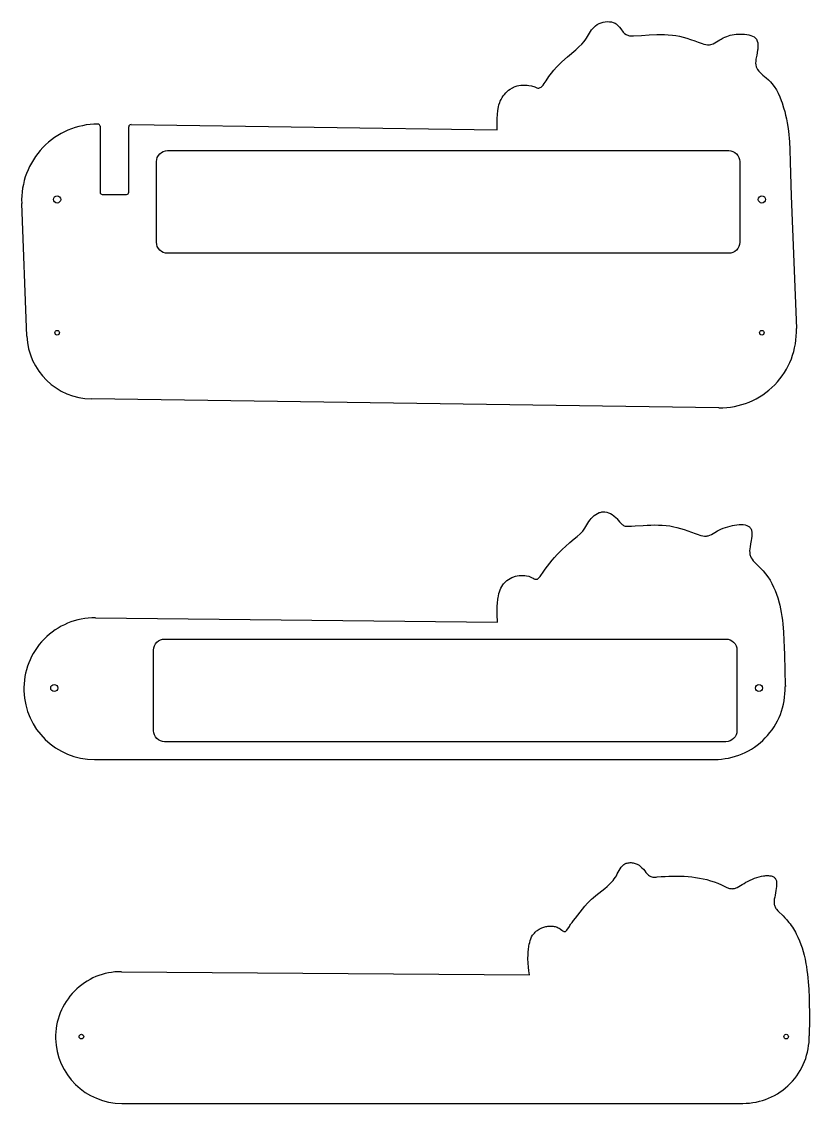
# Model space of a CAD drawing. Header units: millimetres. Extents: x -176 to 732, y -1695 to -19.
# Drawn here: x 375.2 to 732.1, y -1695.1 to -1205.2 of the extents above; entities that cross this region are included whole.
import ezdxf

# ---------------------------------------------------------------- set-up
doc = ezdxf.new("R2010")
doc.units = ezdxf.units.MM
doc.header["$LTSCALE"] = 50
doc.header["$MEASUREMENT"] = 0

msp = doc.modelspace()

# ---------------------------------------------------------------- linework, layer by layer
at = {"linetype": 'Continuous'}
for p, q in [((410.74, -1252.57), (410.74, -1282.42)), ((423.74, -1282.42), (423.74, -1252.8))]:
    msp.add_line(p, q, dxfattribs=at)
for p, q in [((424.76, -1251.8), (590.6, -1254.13)), ((411.74, -1283.42), (422.74, -1283.42)), ((377.6, -1347.57), (375.24, -1287.53)), ((723.8, -1284.06), (726.16, -1344.09)), ((691.11, -1380.05), (406.81, -1376.03)), ((408.67, -1475.2), (590.84, -1477.18)), ((721.22, -1505.79), (721.24, -1506.36)), ((408.21, -1539.33), (689.1, -1539.33)), ((420.44, -1635.46), (605.3, -1636.81)), ((731.98, -1664.11), (731.99, -1664.47)), ((420.58, -1695.1), (701.99, -1695.1))]:
    msp.add_line(p, q)
for points in [[(590.6, -1254.13), (590.68, -1248.98), (590.76, -1247.14), (590.93, -1245.39), (591.23, -1243.67), (591.44, -1242.82), (591.78, -1241.79), (592.04, -1241.16), (592.43, -1240.35), (592.87, -1239.56), (593.36, -1238.81), (593.91, -1238.09), (594.5, -1237.41), (595.13, -1236.77), (595.8, -1236.2), (596.51, -1235.67), (597.52, -1235.08), (598.03, -1234.83), (598.83, -1234.52), (599.66, -1234.27), (600.51, -1234.1), (601.38, -1233.99), (602.27, -1233.95), (603.17, -1233.98), (604.16, -1233.99), (604.99, -1234.09), (606.23, -1234.29), (607.71, -1234.75), (608.54, -1235.1), (609.04, -1235.23), (609.44, -1235.23), (609.85, -1235.16), (610.17, -1235.04), (610.5, -1234.84), (610.82, -1234.59), (611.41, -1233.96), (611.95, -1233.19), (612.76, -1231.91), (614.07, -1229.95), (615.18, -1228.48), (616.33, -1227.1), (617.5, -1225.8), (618.71, -1224.57), (619.94, -1223.39), (622.46, -1221.13), (626.28, -1217.85), (627.67, -1216.62), (628.93, -1215.4), (630.09, -1214.09), (630.81, -1213.13), (631.11, -1212.68), (632.01, -1211.17), (632.9, -1209.67), (633.39, -1208.94), (633.93, -1208.25), (634.83, -1207.35), (635.23, -1207.03), (636, -1206.51), (636.84, -1206.07), (637.73, -1205.7), (638.65, -1205.43), (639.6, -1205.24), (640.54, -1205.15), (641.48, -1205.17), (642.39, -1205.29), (643.25, -1205.54), (644.06, -1205.9), (644.5, -1206.18), (645.45, -1207.01), (646.05, -1207.7), (646.62, -1208.42), (647.75, -1209.85), (648.35, -1210.47), (649.01, -1210.98), (649.36, -1211.18), (649.76, -1211.34), (650.14, -1211.44), (650.56, -1211.51), (651.44, -1211.56), (652.34, -1211.55), (655.96, -1211.38), (659.51, -1211.18), (662.99, -1211.04), (664.71, -1211.01), (666.42, -1211.04), (668.12, -1211.12), (670.02, -1211.29), (671.5, -1211.49), (673.18, -1211.79), (674.86, -1212.17), (676.55, -1212.63), (678.25, -1213.17), (680.23, -1213.89), (681.7, -1214.47), (683.43, -1215.09), (684.29, -1215.34), (685.14, -1215.52), (685.98, -1215.61), (686.81, -1215.59), (687.36, -1215.5), (688.41, -1215.17), (689.19, -1214.8), (689.96, -1214.36), (691.49, -1213.4), (692.06, -1213.06), (693.03, -1212.53), (693.81, -1212.17), (694.6, -1211.85), (695.41, -1211.58), (696.24, -1211.35), (697.09, -1211.16), (697.97, -1211.01), (698.87, -1210.89), (700.13, -1210.8), (700.77, -1210.78), (701.76, -1210.78), (702.75, -1210.83), (703.72, -1210.94), (704.66, -1211.12), (705.55, -1211.36), (706.36, -1211.69), (707.08, -1212.11), (707.68, -1212.63), (707.93, -1212.93), (708.08, -1213.14), (708.48, -1213.98), (708.68, -1214.8), (708.77, -1215.69), (708.77, -1216.62), (708.7, -1217.58), (708.63, -1218.1), (708.2, -1220.41), (707.86, -1222.22), (707.75, -1223.08), (707.71, -1223.92), (707.75, -1224.72), (707.95, -1225.61), (708.2, -1226.2), (708.6, -1226.88), (709.11, -1227.53), (709.7, -1228.16), (710.35, -1228.77), (711.05, -1229.37), (712.49, -1230.58), (713.58, -1231.54), (714.52, -1232.49), (715.11, -1233.17), (716.19, -1234.58), (717.13, -1236.06), (717.95, -1237.6), (718.68, -1239.19), (719.32, -1240.81), (719.71, -1241.93), (720.41, -1244.13), (720.88, -1245.81), (721.3, -1247.51), (721.67, -1249.22), (722, -1250.94), (722.28, -1252.67), (722.57, -1254.76), (723.03, -1259.62), (723.22, -1263.11), (723.41, -1268.75), (723.8, -1284.06)], [(590.84, -1477.18), (590.64, -1473.71), (590.59, -1471.97), (590.63, -1469.85), (590.72, -1468.51), (590.92, -1466.79), (591.07, -1465.93), (591.19, -1465.34), (591.45, -1464.21), (591.7, -1463.36), (592, -1462.53), (592.34, -1461.73), (592.75, -1460.96), (593.21, -1460.23), (593.54, -1459.79), (594.35, -1458.92), (595.01, -1458.34), (595.73, -1457.83), (596.48, -1457.37), (597.26, -1456.97), (597.78, -1456.74), (598.89, -1456.36), (599.72, -1456.15), (600.57, -1456.02), (601.43, -1455.97), (602.31, -1456), (603.1, -1456.01), (603.95, -1456.17), (604.92, -1456.37), (606.17, -1456.85), (606.88, -1457.27), (607.32, -1457.5), (607.75, -1457.68), (608.16, -1457.73), (608.54, -1457.71), (608.9, -1457.6), (609.11, -1457.5), (609.54, -1457.12), (610.07, -1456.44), (610.36, -1456.03), (611.41, -1454.56), (612.44, -1453.14), (613.45, -1451.76), (614.48, -1450.41), (615.61, -1449), (616.64, -1447.79), (617.8, -1446.52), (619, -1445.27), (620.24, -1444.05), (621.53, -1442.86), (623.62, -1441.04), (625.58, -1439.45), (626.93, -1438.32), (628.2, -1437.14), (628.8, -1436.52), (629.37, -1435.88), (630, -1435.06), (630.37, -1434.51), (631.26, -1433.04), (632.18, -1431.55), (632.69, -1430.83), (633.27, -1430.13), (633.9, -1429.47), (634.58, -1428.87), (635.31, -1428.34), (636.08, -1427.89), (636.88, -1427.55), (637.28, -1427.41), (637.7, -1427.31), (638.07, -1427.25), (638.55, -1427.21), (638.97, -1427.2), (639.4, -1427.23), (640.26, -1427.37), (641.11, -1427.63), (641.94, -1427.98), (642.74, -1428.43), (643.5, -1428.97), (644.51, -1429.87), (644.86, -1430.25), (645.46, -1430.96), (646.04, -1431.66), (646.63, -1432.32), (647.24, -1432.89), (647.57, -1433.13), (647.92, -1433.34), (648.19, -1433.46), (648.68, -1433.61), (649.09, -1433.69), (649.51, -1433.73), (650.4, -1433.74), (651.51, -1433.67), (653.15, -1433.56), (656.76, -1433.32), (658.53, -1433.23), (660.28, -1433.17), (662.02, -1433.14), (663.74, -1433.16), (665.44, -1433.23), (667.12, -1433.37), (668.79, -1433.58), (670.66, -1433.91), (672.08, -1434.24), (673.71, -1434.68), (675.34, -1435.19), (676.99, -1435.75), (678.65, -1436.34), (680.34, -1436.95), (681.22, -1437.26), (682.92, -1437.83), (683.78, -1438.04), (684.62, -1438.16), (685.03, -1438.17), (685.39, -1438.16), (685.83, -1438.1), (686.21, -1438.01), (686.98, -1437.74), (687.73, -1437.37), (688.5, -1436.94), (689.3, -1436.47), (690.4, -1435.84), (691.03, -1435.51), (691.98, -1435.06), (692.97, -1434.65), (694, -1434.26), (695.05, -1433.92), (696.11, -1433.62), (697.17, -1433.37), (698.22, -1433.17), (699.25, -1433.03), (700.25, -1432.95), (701.2, -1432.93), (702.1, -1432.99), (702.93, -1433.12), (703.68, -1433.34), (704.03, -1433.48), (704.35, -1433.64), (704.65, -1433.82), (704.92, -1434.03), (705.16, -1434.26), (705.38, -1434.51), (705.56, -1434.79), (705.7, -1435.06), (705.83, -1435.42), (705.92, -1435.77), (705.99, -1436.15), (706.02, -1436.54), (706.03, -1437.38), (705.96, -1438.27), (705.84, -1439.21), (705.68, -1440.16), (705.39, -1441.71), (705.18, -1443), (705.06, -1443.91), (705, -1444.79), (705.02, -1445.63), (705.12, -1446.45), (705.27, -1447.03), (705.34, -1447.22), (705.67, -1447.96), (706.11, -1448.66), (706.62, -1449.33), (707.21, -1449.99), (708.49, -1451.27), (709.93, -1452.66), (711.08, -1453.88), (712.23, -1455.26), (713.28, -1456.69), (714.24, -1458.17), (715.1, -1459.69), (715.88, -1461.25), (716.58, -1462.84), (717.21, -1464.45), (717.76, -1466.1), (718.42, -1468.41), (718.67, -1469.44), (719.04, -1471.13), (719.36, -1472.83), (719.63, -1474.55), (719.85, -1476.27), (720.04, -1478), (720.33, -1481.48), (720.56, -1485.46), (720.69, -1488.44), (720.81, -1491.92), (720.97, -1498.86), (721.07, -1505.79)], [(605.3, -1636.81), (605.05, -1635.1), (604.83, -1633.39), (604.67, -1631.67), (604.64, -1631.22), (604.59, -1629.96), (604.59, -1629.1), (604.61, -1628.25), (604.71, -1626.52), (604.82, -1625.42), (605.01, -1623.9), (605.17, -1623.03), (605.36, -1622.17), (605.6, -1621.33), (605.9, -1620.52), (606.26, -1619.73), (606.69, -1618.98), (606.94, -1618.62), (607.23, -1618.25), (607.49, -1617.94), (607.8, -1617.62), (608.13, -1617.31), (608.47, -1617.02), (608.83, -1616.74), (609.21, -1616.47), (609.61, -1616.23), (610.01, -1616), (610.86, -1615.59), (611.3, -1615.41), (611.75, -1615.26), (612.21, -1615.12), (612.67, -1615.01), (613.13, -1614.92), (613.6, -1614.85), (614.08, -1614.8), (614.55, -1614.78), (615.03, -1614.78), (615.5, -1614.81), (615.97, -1614.86), (616.44, -1614.94), (616.9, -1615.05), (617.36, -1615.18), (617.81, -1615.35), (618.25, -1615.54), (618.68, -1615.76), (619.1, -1616.02), (619.39, -1616.21), (619.91, -1616.6), (620.29, -1616.89), (620.66, -1617.13), (620.83, -1617.22), (621.01, -1617.28), (621.25, -1617.32), (621.34, -1617.31), (621.5, -1617.27), (621.66, -1617.2), (621.81, -1617.1), (621.96, -1616.98), (622.25, -1616.66), (622.52, -1616.27), (623.05, -1615.4), (623.34, -1614.92), (623.57, -1614.54), (623.82, -1614.16), (624.07, -1613.79), (624.57, -1613.12), (625.21, -1612.31), (626.08, -1611.18), (627.1, -1609.84), (628.16, -1608.48), (629.24, -1607.11), (630.37, -1605.77), (631.54, -1604.46), (632.14, -1603.82), (633.01, -1602.98), (633.4, -1602.61), (634.05, -1602.03), (635.37, -1600.92), (638.08, -1598.79), (639.42, -1597.72), (640.41, -1596.88), (641.36, -1596.03), (641.97, -1595.43), (642.56, -1594.81), (643.13, -1594.16), (643.66, -1593.47), (644.25, -1592.6), (644.62, -1591.97), (645.06, -1591.17), (645.92, -1589.56), (646.38, -1588.8), (646.87, -1588.1), (647.14, -1587.78), (647.42, -1587.47), (647.72, -1587.2), (648.04, -1586.94), (648.47, -1586.67), (648.75, -1586.53), (649.13, -1586.38), (649.54, -1586.25), (649.96, -1586.16), (650.39, -1586.1), (650.84, -1586.07), (651.29, -1586.08), (651.75, -1586.11), (652.21, -1586.17), (652.66, -1586.27), (653.11, -1586.39), (653.56, -1586.55), (653.99, -1586.73), (654.41, -1586.94), (654.93, -1587.26), (655.19, -1587.45), (655.56, -1587.75), (655.9, -1588.06), (656.24, -1588.4), (656.87, -1589.1), (657.47, -1589.81), (658.05, -1590.52), (658.64, -1591.17), (658.95, -1591.47), (659.26, -1591.75), (659.58, -1591.99), (659.91, -1592.21), (660.26, -1592.38), (660.63, -1592.52), (661.2, -1592.63), (661.42, -1592.65), (661.85, -1592.64), (662.6, -1592.59), (663.17, -1592.54), (664.94, -1592.4), (666.7, -1592.29), (668.45, -1592.2), (670.2, -1592.15), (671.95, -1592.14), (673.68, -1592.17), (675.41, -1592.24), (677.13, -1592.35), (678.85, -1592.52), (680.55, -1592.74), (682.25, -1593.03), (683.94, -1593.37), (685.62, -1593.77), (687.29, -1594.25), (688.96, -1594.8), (690.61, -1595.42), (692.25, -1596.12), (693.15, -1596.54), (694.69, -1597.28), (695.1, -1597.45), (695.49, -1597.6), (695.89, -1597.72), (696.33, -1597.81), (696.66, -1597.85), (697.04, -1597.87), (697.42, -1597.84), (697.8, -1597.79), (698.17, -1597.71), (698.55, -1597.6), (698.92, -1597.46), (699.3, -1597.3), (700.06, -1596.92), (700.84, -1596.48), (701.65, -1596), (702.48, -1595.49), (703.35, -1594.97), (704, -1594.62), (705.24, -1594), (706.24, -1593.55), (707.26, -1593.15), (708.29, -1592.8), (709.33, -1592.5), (710.34, -1592.25), (711.34, -1592.07), (711.82, -1592.01), (712.29, -1591.96), (712.75, -1591.94), (713.19, -1591.93), (713.62, -1591.95), (714.04, -1591.98), (714.43, -1592.04), (714.8, -1592.12), (715.15, -1592.23), (715.48, -1592.36), (715.79, -1592.52), (716.06, -1592.7), (716.31, -1592.91), (716.53, -1593.14), (716.74, -1593.44), (716.88, -1593.7), (717.01, -1594.02), (717.1, -1594.37), (717.17, -1594.74), (717.22, -1595.13), (717.24, -1595.54), (717.24, -1595.97), (717.19, -1596.86), (717.08, -1597.8), (716.92, -1598.76), (716.51, -1600.87), (716.35, -1601.64), (716.18, -1602.54), (716.07, -1603.42), (716.04, -1603.84), (716.04, -1604.25), (716.07, -1604.65), (716.13, -1605.05), (716.2, -1605.34), (716.35, -1605.8), (716.52, -1606.16), (716.72, -1606.52), (716.94, -1606.86), (717.19, -1607.2), (717.75, -1607.86), (718.37, -1608.51), (719.71, -1609.78), (720.16, -1610.22), (721.02, -1611.09), (721.64, -1611.76), (722.23, -1612.45), (722.79, -1613.14), (723.34, -1613.85), (723.86, -1614.57), (724.35, -1615.3), (724.83, -1616.04), (725.28, -1616.78), (725.72, -1617.54), (726.13, -1618.31), (726.89, -1619.87), (727.59, -1621.46), (728.21, -1623.08), (728.76, -1624.71), (729.26, -1626.37), (729.7, -1628.05), (730.09, -1629.74), (730.52, -1631.96), (730.72, -1633.14), (730.98, -1634.85), (731.21, -1636.56), (731.4, -1638.27), (731.56, -1639.99), (731.69, -1641.71), (731.79, -1643.43), (731.96, -1647.31), (732.03, -1650.32), (732.06, -1653.77), (732.06, -1657.22), (731.98, -1664.11)]]:
    msp.add_lwpolyline(points)
for points in [[(441.3, -1263.53), (695.54, -1263.53, -0.414214), (700.54, -1268.53), (700.54, -1305.06, -0.414214), (695.54, -1310.06), (441.3, -1310.06, -0.414214), (436.3, -1305.06), (436.3, -1268.53, -0.414214)], [(439.98, -1484.8), (694.23, -1484.8, -0.414214), (699.23, -1489.8), (699.23, -1526.33, -0.414214), (694.23, -1531.33), (439.98, -1531.33, -0.414214), (434.98, -1526.33), (434.98, -1489.8, -0.414214)]]:
    msp.add_lwpolyline(points, format="xyb", close=True)
at = {"color": 0}
for centre in [(391.3, -1285.71), (710.54, -1285.71), (389.98, -1506.98), (709.23, -1506.98)]:
    msp.add_circle(centre, 1.6, dxfattribs=at)
at = {"linetype": 'Continuous'}
for centre in [(391.3, -1346.05), (710.54, -1346.05), (402.29, -1664.88), (721.54, -1664.88)]:
    msp.add_circle(centre, 1.05, dxfattribs=at)
for centre, radius, start, end in [((409.8, -1286.15), 34.59, 90.092, 182.2857), ((409.74, -1252.57), 1, 360, 90.092), ((424.74, -1252.8), 1, 89.0898, 180), ((411.74, -1282.42), 1, 180, 270), ((422.74, -1282.42), 1, 270, 0), ((691.6, -1345.47), 34.59, 269.1922, 2.2857), ((407.22, -1346.38), 29.65, 182.2857, 269.1922), ((408.33, -1507.32), 32.12, 89.3877, 181.7675), ((408.21, -1507.33), 32, 181.744, 270), ((689.1, -1507.33), 32, 270, 1.744), ((420.22, -1665.1), 29.65, 89.5874, 181.2161), ((420.58, -1665.1), 30, 181.1999, 270), ((701.99, -1665.1), 30, 270, 1.1999)]:
    msp.add_arc(centre, radius, start, end)

doc.saveas('drawing.dxf')
